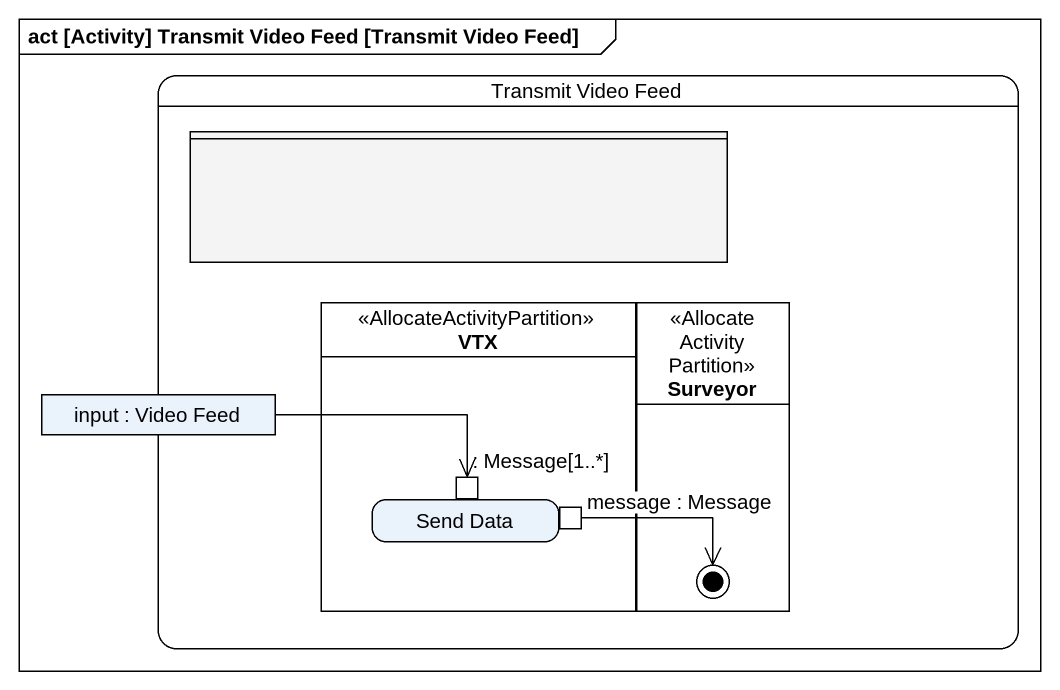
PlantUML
@startuml
mainframe act [Activity] Transmit Video Feed [Transmit Video Feed]
hide empty description
state "Transmit Video Feed" as Transmit_Video_Feed {
  state " " as lane1 <<partition>> #F4F4F4
  state VTX <<AllocateActivityPartition>> {
    state "Send Data" as Send_Data {
      state ": Message[1..*]" as Message_1 <<inputPin>>
      state "message : Message" as message_Message <<outputPin>>
    }
  }
  state Surveyor <<AllocateActivityPartition>> {
    state final1 <<end>>
  }
  state "input : Video Feed" as input <<object>>
}
input -right-> Message_1
message_Message -right-> final1
@enduml
